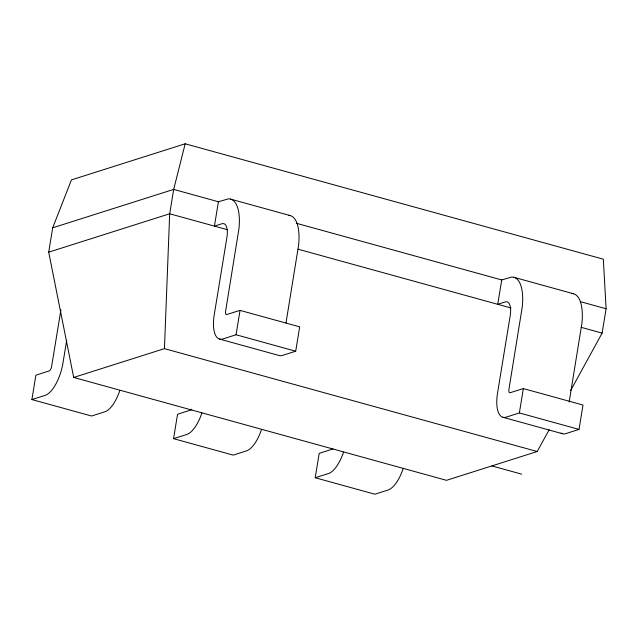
<?xml version="1.0" encoding="UTF-8"?>
<svg xmlns="http://www.w3.org/2000/svg" width="638" height="638" viewBox="0 0 638 638"><rect width="100%" height="100%" fill="white"/><g stroke="black" fill="none" stroke-linecap="round" stroke-linejoin="round"><path stroke-width="0.96" d="M185.179 143.789L71.432 179.892L52.699 227.806L48.703 252.177L73.697 377.441L164.437 348.643L169.684 213.778L173.68 189.406L185.179 143.789L603.325 259.195L606.1 308.752L602.112 333.116L570.619 390.576M119.872 390.392A29.627 12.034 -74.6 0 1 104.776 411.821L91.545 416.016L31.9 399.555L35.888 375.192L49.381 370.83A4.179 1.699 -74.6 0 0 51.55 366.866L60.929 309.861M66.695 340.261L63.018 362.727A29.627 12.034 -74.6 0 1 45.131 395.361L31.9 399.555M261.532 429.486A29.627 12.034 -74.6 0 1 246.435 450.914L233.197 455.117L173.552 438.649L177.547 414.285L191.033 409.923A4.179 1.699 -74.6 0 0 191.807 409.197M218.411 201.752L214.424 226.123L221.984 223.723A16.931 6.882 -74.6 0 1 226.881 237.567L214.248 314.725A29.627 12.034 -74.6 0 0 222.821 338.961L236.052 334.759L295.697 351.219L299.693 326.847L240.047 310.387L226.586 314.582A4.179 1.699 -74.6 0 1 225.541 311.639L238.955 228.699A42.379 17.218 -74.6 0 0 228.396 198.865L218.411 201.752L173.68 189.406L52.699 227.806M236.052 334.759L240.047 310.387M286.007 322.884L298.6 245.159A42.379 17.218 -74.6 0 0 288.807 215.333M403.184 468.579A29.627 12.034 -74.6 0 1 388.087 490.008L374.857 494.211L315.212 477.75L319.199 453.379L332.693 449.016A4.179 1.699 -74.6 0 0 332.948 448.841M501.723 279.938L497.736 304.31L505.296 301.91A16.931 6.882 -74.6 0 1 510.193 315.754L497.56 392.92A29.627 12.034 -74.6 0 0 506.133 417.148L519.364 412.945L579.009 429.406L583.004 405.042L523.359 388.582L509.898 392.769A4.179 1.699 -74.6 0 1 508.853 389.826L522.267 306.894A42.379 17.218 -74.6 0 0 511.708 277.051L501.723 279.938L296.295 223.244M519.364 412.945L523.359 388.582M569.152 402.052L581.912 323.354A42.379 17.218 -74.6 0 0 571.353 293.512M73.697 377.441L446.48 480.326L537.212 451.521L549.143 429.757M48.703 252.177L169.684 213.778L227.678 229.776M295.697 351.219L282.467 355.422A29.627 12.034 -74.6 0 1 279.205 355.533L219.56 339.073M173.552 438.649L186.79 434.454A29.627 12.034 -74.6 0 0 201.887 413.025M315.212 477.75L328.442 473.548A29.627 12.034 -74.6 0 0 343.539 452.119M579.009 429.406L565.778 433.609A29.627 12.034 -74.6 0 1 561.073 433.05M230.653 199.128L290.298 215.596M513.965 277.323L573.61 293.783M580.405 301.654L606.1 308.752M298.066 249.203L510.982 307.971M581.17 327.334L602.112 333.116M502.872 417.268L562.517 433.728M164.437 348.643L537.212 451.521M491.85 465.923L521.669 474.154"/></g></svg>
